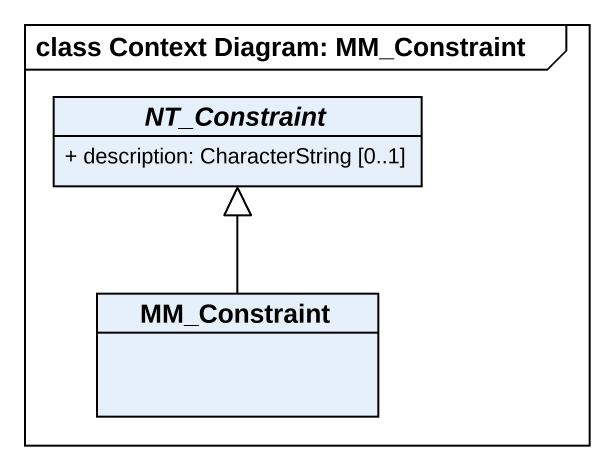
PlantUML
@startuml
mainframe class Context Diagram: MM_Constraint
hide circle
hide empty members
skinparam classAttributeIconSize 0
abstract class NT_Constraint {
  + description: CharacterString [0..1]
}
class MM_Constraint
MM_Constraint -up-|> NT_Constraint
@enduml
